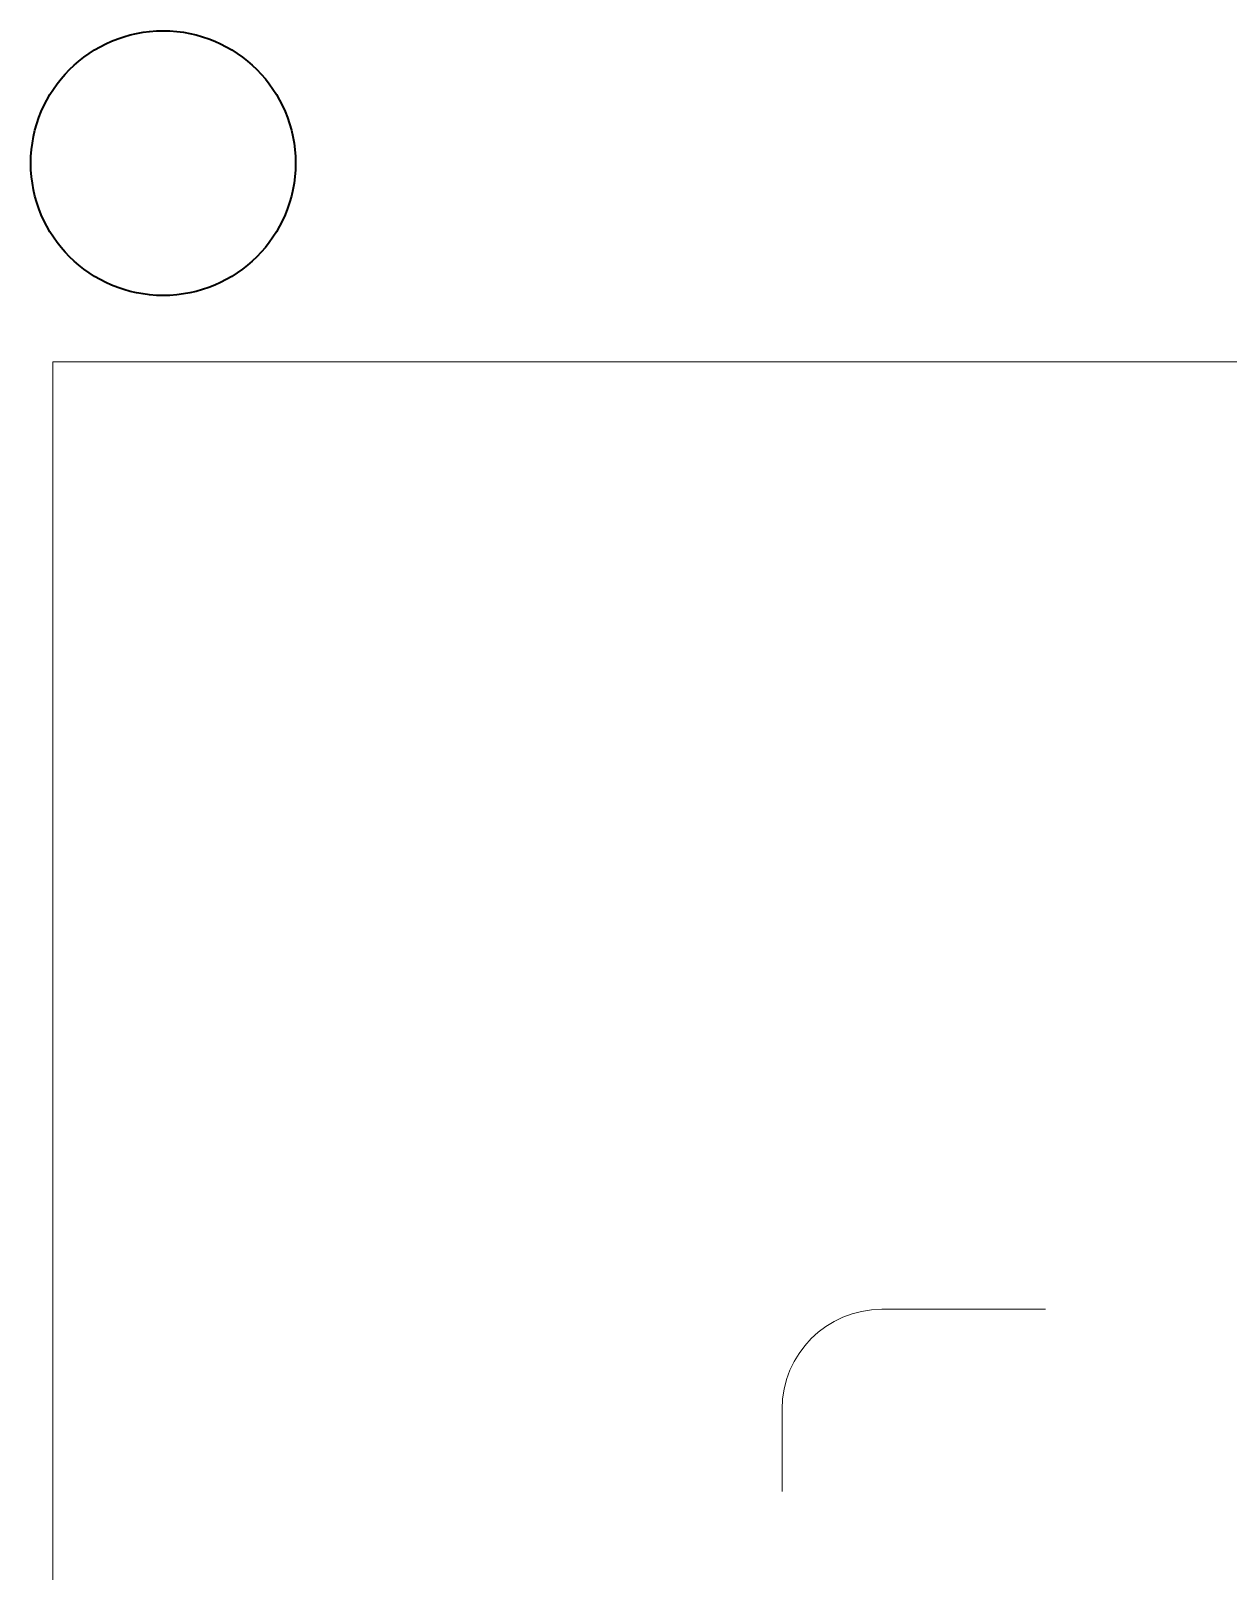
# Model space of a CAD drawing. Header units: inches. Extents: x 13 to 261, y -112 to -47.
# Drawn here: x 35.75 to 41.18, y -91.21 to -84.23 of the extents above; entities that cross this region are included whole.
import ezdxf

# ---------------------------------------------------------------- set-up
doc = ezdxf.new("R2010")
doc.units = ezdxf.units.IN
doc.header["$MEASUREMENT"] = 0
for name, color, linetype, lineweight in [('BANQUETA', 2, 'Continuous', 18), ('COLUMNAS', 20, 'Continuous', 40), ('SIMBOLOGIA', 10, 'Continuous', 18)]:
    doc.layers.add(name, color=color, linetype=linetype, lineweight=lineweight)

msp = doc.modelspace()

# ---------------------------------------------------------------- linework, layer by layer
at = {"layer": 'BANQUETA'}
for p, q in [((35.8507, -85.7268), (86.7507, -85.7268)), ((35.8507, -91.8294), (35.8507, -85.7268))]:
    msp.add_line(p, q, dxfattribs=at)
at = {"layer": 'COLUMNAS'}
msp.add_circle((36.3507, -84.8268), 0.6, dxfattribs=at)
at = {"layer": 'SIMBOLOGIA'}
for p, q in [((39.6075, -90.0228), (39.7484, -90.0228)), ((39.7484, -90.0228), (40.3491, -90.0228)), ((39.1559, -90.848), (39.1559, -90.4752))]:
    msp.add_line(p, q, dxfattribs=at)
msp.add_arc((39.6083, -90.4752), 0.4524, 90.1056, 180, dxfattribs=at)

doc.saveas('drawing.dxf')
